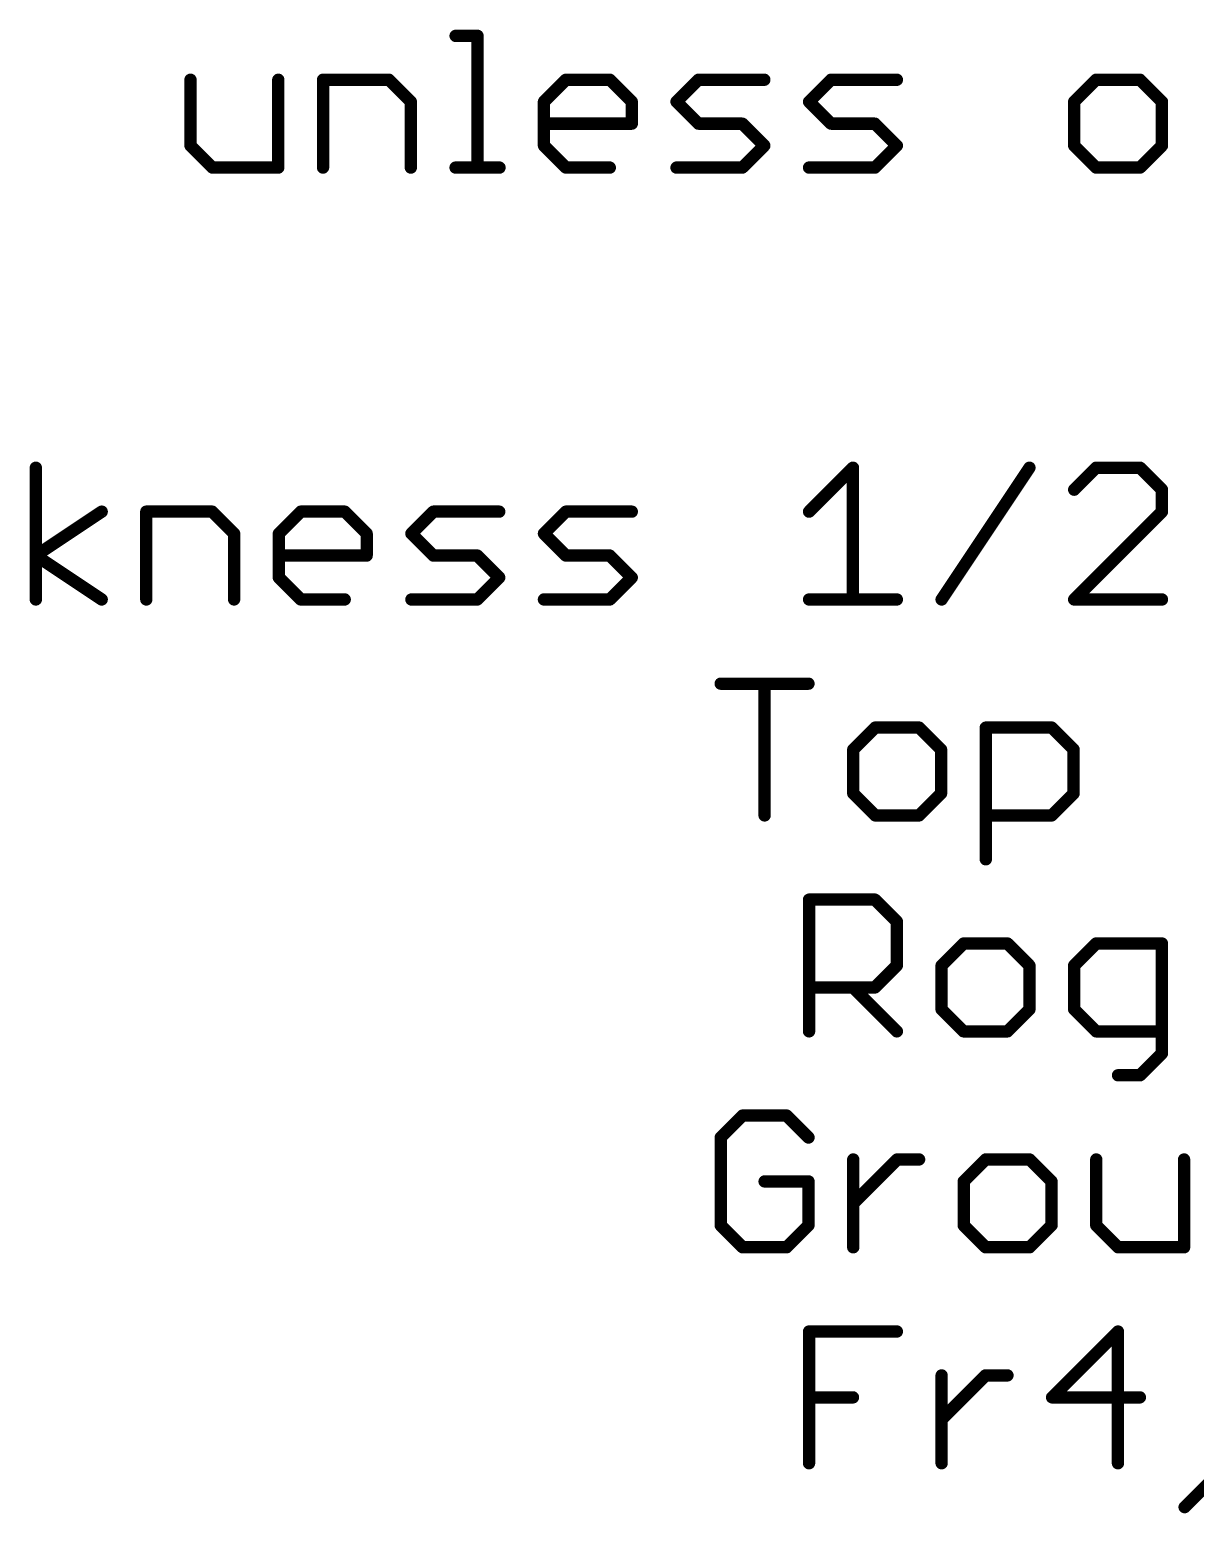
# Model space of a CAD drawing. Extents: x -1.41 to 8.41, y -3.01 to 3.01.
# Drawn here: x 3.132 to 3.699, y 1.534 to 2.255 of the extents above; entities that cross this region are included whole.
import ezdxf

# ---------------------------------------------------------------- set-up
doc = ezdxf.new("R2010")
doc.units = 0
doc.layers.add('52', color=253, linetype='CONTINUOUS')

msp = doc.modelspace()

# ---------------------------------------------------------------- linework, layer by layer
at = {"layer": '52', "const_width": 0.006}
for points in [[(3.339177, 2.252055), (3.349852, 2.252055)], [(3.349852, 2.252055), (3.349852, 2.188)], [(3.210267, 2.230703), (3.210267, 2.198676)], [(3.25297, 2.188), (3.25297, 2.230703)], [(3.274722, 2.188), (3.274722, 2.230703)], [(3.274722, 2.230703), (3.306749, 2.230703)], [(3.306749, 2.230703), (3.317425, 2.220027)], [(3.382147, 2.220027), (3.392822, 2.230703)], [(3.392822, 2.230703), (3.414174, 2.230703)], [(3.414174, 2.230703), (3.42485, 2.220027)], [(3.446602, 2.220027), (3.457277, 2.230703)], [(3.457277, 2.230703), (3.489305, 2.230703)], [(3.511057, 2.220027), (3.521732, 2.230703)], [(3.521732, 2.230703), (3.55376, 2.230703)], [(3.650642, 2.230703), (3.639967, 2.220027)], [(3.671994, 2.230703), (3.650642, 2.230703)], [(3.68267, 2.220027), (3.671994, 2.230703)], [(3.317425, 2.220027), (3.317425, 2.188)], [(3.382147, 2.198676), (3.382147, 2.220027)], [(3.42485, 2.220027), (3.42485, 2.209352)], [(3.457277, 2.209352), (3.446602, 2.220027)], [(3.521732, 2.209352), (3.511057, 2.220027)], [(3.639967, 2.220027), (3.639967, 2.198676)], [(3.68267, 2.198676), (3.68267, 2.220027)], [(3.42485, 2.209352), (3.382147, 2.209352)], [(3.478629, 2.209352), (3.457277, 2.209352)], [(3.489305, 2.198676), (3.478629, 2.209352)], [(3.543084, 2.209352), (3.521732, 2.209352)], [(3.55376, 2.198676), (3.543084, 2.209352)], [(3.210267, 2.198676), (3.220943, 2.188)], [(3.392822, 2.188), (3.382147, 2.198676)], [(3.478629, 2.188), (3.489305, 2.198676)], [(3.543084, 2.188), (3.55376, 2.198676)], [(3.639967, 2.198676), (3.650642, 2.188)], [(3.671994, 2.188), (3.68267, 2.198676)], [(3.220943, 2.188), (3.25297, 2.188)], [(3.339177, 2.188), (3.360528, 2.188)], [(3.414174, 2.188), (3.392822, 2.188)], [(3.446602, 2.188), (3.478629, 2.188)], [(3.511057, 2.188), (3.543084, 2.188)], [(3.650642, 2.188), (3.671994, 2.188)], [(3.135069, 1.978), (3.135069, 2.042055)], [(3.511057, 2.020703), (3.532408, 2.042055)], [(3.532408, 2.042055), (3.532408, 1.978)], [(3.575512, 1.978), (3.618215, 2.042055)], [(3.650642, 2.042055), (3.639967, 2.031379)], [(3.671994, 2.042055), (3.650642, 2.042055)], [(3.68267, 2.031379), (3.671994, 2.042055)], [(3.68267, 2.020703), (3.68267, 2.031379)], [(3.135069, 1.999352), (3.167097, 2.020703)], [(3.188782, 1.978), (3.188782, 2.020703)], [(3.188782, 2.020703), (3.220809, 2.020703)], [(3.220809, 2.020703), (3.231485, 2.010027)], [(3.253237, 2.010027), (3.263913, 2.020703)], [(3.263913, 2.020703), (3.285264, 2.020703)], [(3.285264, 2.020703), (3.29594, 2.010027)], [(3.317692, 2.010027), (3.328367, 2.020703)], [(3.328367, 2.020703), (3.360395, 2.020703)], [(3.382147, 2.010027), (3.392822, 2.020703)], [(3.392822, 2.020703), (3.42485, 2.020703)], [(3.639967, 1.978), (3.68267, 2.020703)], [(3.231485, 2.010027), (3.231485, 1.978)], [(3.253237, 1.988676), (3.253237, 2.010027)], [(3.29594, 2.010027), (3.29594, 1.999352)], [(3.328367, 1.999352), (3.317692, 2.010027)], [(3.392822, 1.999352), (3.382147, 2.010027)], [(3.167097, 1.978), (3.135069, 1.999352)], [(3.29594, 1.999352), (3.253237, 1.999352)], [(3.349719, 1.999352), (3.328367, 1.999352)], [(3.360395, 1.988676), (3.349719, 1.999352)], [(3.414174, 1.999352), (3.392822, 1.999352)], [(3.42485, 1.988676), (3.414174, 1.999352)], [(3.263913, 1.978), (3.253237, 1.988676)], [(3.349719, 1.978), (3.360395, 1.988676)], [(3.414174, 1.978), (3.42485, 1.988676)], [(3.285264, 1.978), (3.263913, 1.978)], [(3.317692, 1.978), (3.349719, 1.978)], [(3.382147, 1.978), (3.414174, 1.978)], [(3.511057, 1.978), (3.55376, 1.978)], [(3.68267, 1.978), (3.639967, 1.978)], [(3.468087, 1.937055), (3.51079, 1.937055)], [(3.489438, 1.873), (3.489438, 1.937055)], [(3.543217, 1.915703), (3.532542, 1.905027)], [(3.564569, 1.915703), (3.543217, 1.915703)], [(3.575245, 1.905027), (3.564569, 1.915703)], [(3.596997, 1.851648), (3.596997, 1.915703)], [(3.596997, 1.915703), (3.629024, 1.915703)], [(3.629024, 1.915703), (3.6397, 1.905027)], [(3.532542, 1.905027), (3.532542, 1.883676)], [(3.575245, 1.883676), (3.575245, 1.905027)], [(3.6397, 1.905027), (3.6397, 1.883676)], [(3.532542, 1.883676), (3.543217, 1.873)], [(3.564569, 1.873), (3.575245, 1.883676)], [(3.6397, 1.883676), (3.629024, 1.873)], [(3.543217, 1.873), (3.564569, 1.873)], [(3.629024, 1.873), (3.596997, 1.873)], [(3.511057, 1.768), (3.511057, 1.832055)], [(3.511057, 1.832055), (3.543084, 1.832055)], [(3.543084, 1.832055), (3.55376, 1.821379)], [(3.55376, 1.821379), (3.55376, 1.800027)], [(3.586187, 1.810703), (3.575512, 1.800027)], [(3.607539, 1.810703), (3.586187, 1.810703)], [(3.618215, 1.800027), (3.607539, 1.810703)], [(3.650642, 1.810703), (3.639967, 1.800027)], [(3.68267, 1.810703), (3.650642, 1.810703)], [(3.68267, 1.757324), (3.68267, 1.810703)], [(3.55376, 1.800027), (3.543084, 1.789352)], [(3.575512, 1.800027), (3.575512, 1.778676)], [(3.618215, 1.778676), (3.618215, 1.800027)], [(3.639967, 1.800027), (3.639967, 1.778676)], [(3.543084, 1.789352), (3.511057, 1.789352)], [(3.532408, 1.789352), (3.55376, 1.768)], [(3.575512, 1.778676), (3.586187, 1.768)], [(3.607539, 1.768), (3.618215, 1.778676)], [(3.639967, 1.778676), (3.650642, 1.768)], [(3.586187, 1.768), (3.607539, 1.768)], [(3.650642, 1.768), (3.68267, 1.768)], [(3.671994, 1.746648), (3.68267, 1.757324)], [(3.661318, 1.746648), (3.671994, 1.746648)], [(3.478762, 1.727055), (3.468087, 1.716379)], [(3.500114, 1.727055), (3.478762, 1.727055)], [(3.51079, 1.716379), (3.500114, 1.727055)], [(3.468087, 1.716379), (3.468087, 1.673676)], [(3.532542, 1.663), (3.532542, 1.705703)], [(3.532542, 1.684352), (3.553893, 1.705703)], [(3.553893, 1.705703), (3.564569, 1.705703)], [(3.59693, 1.705703), (3.586254, 1.695027)], [(3.618281, 1.705703), (3.59693, 1.705703)], [(3.628957, 1.695027), (3.618281, 1.705703)], [(3.650709, 1.705703), (3.650709, 1.673676)], [(3.693412, 1.663), (3.693412, 1.705703)], [(3.51079, 1.695027), (3.489438, 1.695027)], [(3.51079, 1.673676), (3.51079, 1.695027)], [(3.586254, 1.695027), (3.586254, 1.673676)], [(3.628957, 1.673676), (3.628957, 1.695027)], [(3.468087, 1.673676), (3.478762, 1.663)], [(3.500114, 1.663), (3.51079, 1.673676)], [(3.586254, 1.673676), (3.59693, 1.663)], [(3.618281, 1.663), (3.628957, 1.673676)], [(3.650709, 1.673676), (3.661385, 1.663)], [(3.478762, 1.663), (3.500114, 1.663)], [(3.59693, 1.663), (3.618281, 1.663)], [(3.661385, 1.663), (3.693412, 1.663)], [(3.511057, 1.558), (3.511057, 1.622055)], [(3.511057, 1.622055), (3.55376, 1.622055)], [(3.661251, 1.622055), (3.629224, 1.590027)], [(3.661251, 1.558), (3.661251, 1.622055)], [(3.575512, 1.558), (3.575512, 1.600703)], [(3.575512, 1.579352), (3.596863, 1.600703)], [(3.596863, 1.600703), (3.607539, 1.600703)], [(3.511057, 1.590027), (3.532408, 1.590027)], [(3.629224, 1.590027), (3.671927, 1.590027)], [(3.693679, 1.536648), (3.715031, 1.558)]]:
    msp.add_lwpolyline(points, dxfattribs=at)
at = {"layer": '52', "const_width": 0.003}
for points in [[(3.339177, 2.253555, 1), (3.339177, 2.250555)], [(3.351352, 2.252055, 1), (3.348352, 2.252055)], [(3.349852, 2.250555, 1), (3.349852, 2.253555)], [(3.211767, 2.230703, 1), (3.208767, 2.230703)], [(3.25447, 2.230703, 1), (3.25147, 2.230703)], [(3.276222, 2.230703, 1), (3.273222, 2.230703)], [(3.274722, 2.232203, 1), (3.274722, 2.229203)], [(3.30781, 2.231764, 1), (3.305688, 2.229642)], [(3.306749, 2.229203, 1), (3.306749, 2.232203)], [(3.392822, 2.232203, 1), (3.392822, 2.229203)], [(3.393883, 2.229642, 1), (3.391762, 2.231764)], [(3.415235, 2.231764, 1), (3.413113, 2.229642)], [(3.414174, 2.229203, 1), (3.414174, 2.232203)], [(3.457277, 2.232203, 1), (3.457277, 2.229203)], [(3.458338, 2.229642, 1), (3.456217, 2.231764)], [(3.489305, 2.229203, 1), (3.489305, 2.232203)], [(3.521732, 2.232203, 1), (3.521732, 2.229203)], [(3.522793, 2.229642, 1), (3.520672, 2.231764)], [(3.55376, 2.229203, 1), (3.55376, 2.232203)], [(3.650642, 2.232203, 1), (3.650642, 2.229203)], [(3.651703, 2.229642, 1), (3.649582, 2.231764)], [(3.673055, 2.231764, 1), (3.670933, 2.229642)], [(3.671994, 2.229203, 1), (3.671994, 2.232203)], [(3.318925, 2.220027, 1), (3.315925, 2.220027)], [(3.316364, 2.218967, 1), (3.318486, 2.221088)], [(3.383647, 2.220027, 1), (3.380647, 2.220027)], [(3.381086, 2.221088, 1), (3.383207, 2.218967)], [(3.42635, 2.220027, 1), (3.42335, 2.220027)], [(3.423789, 2.218967, 1), (3.425911, 2.221088)], [(3.447662, 2.221088, 1), (3.445541, 2.218967)], [(3.445541, 2.221088, 1), (3.447662, 2.218967)], [(3.512117, 2.221088, 1), (3.509996, 2.218967)], [(3.509996, 2.221088, 1), (3.512117, 2.218967)], [(3.641467, 2.220027, 1), (3.638467, 2.220027)], [(3.638906, 2.221088, 1), (3.641027, 2.218967)], [(3.68417, 2.220027, 1), (3.68117, 2.220027)], [(3.681609, 2.218967, 1), (3.68373, 2.221088)], [(3.382147, 2.210852, 1), (3.382147, 2.207852)], [(3.42335, 2.209352, 1), (3.42635, 2.209352)], [(3.42485, 2.207852, 1), (3.42485, 2.210852)], [(3.457277, 2.210852, 1), (3.457277, 2.207852)], [(3.456217, 2.208291, 1), (3.458338, 2.210412)], [(3.47969, 2.210412, 1), (3.477568, 2.208291)], [(3.478629, 2.207852, 1), (3.478629, 2.210852)], [(3.521732, 2.210852, 1), (3.521732, 2.207852)], [(3.520672, 2.208291, 1), (3.522793, 2.210412)], [(3.544145, 2.210412, 1), (3.542023, 2.208291)], [(3.543084, 2.207852, 1), (3.543084, 2.210852)], [(3.211328, 2.199736, 1), (3.209206, 2.197615)], [(3.383207, 2.199736, 1), (3.381086, 2.197615)], [(3.490366, 2.197615, 1), (3.488244, 2.199736)], [(3.488244, 2.197615, 1), (3.490366, 2.199736)], [(3.55482, 2.197615, 1), (3.552699, 2.199736)], [(3.552699, 2.197615, 1), (3.554821, 2.199736)], [(3.641027, 2.199736, 1), (3.638906, 2.197615)], [(3.68373, 2.197615, 1), (3.681609, 2.199736)], [(3.208767, 2.198676, 1), (3.211767, 2.198676)], [(3.380647, 2.198676, 1), (3.383647, 2.198676)], [(3.638467, 2.198676, 1), (3.641467, 2.198676)], [(3.68117, 2.198676, 1), (3.68417, 2.198676)], [(3.220943, 2.1895, 1), (3.220943, 2.1865)], [(3.219882, 2.186939, 1), (3.222003, 2.189061)], [(3.25147, 2.188, 1), (3.25447, 2.188)], [(3.25297, 2.1865, 1), (3.25297, 2.1895)], [(3.273222, 2.188, 1), (3.276222, 2.188)], [(3.315925, 2.188, 1), (3.318925, 2.188)], [(3.339177, 2.1895, 1), (3.339177, 2.1865)], [(3.348352, 2.188, 1), (3.351352, 2.188)], [(3.360528, 2.1865, 1), (3.360528, 2.1895)], [(3.392822, 2.1895, 1), (3.392822, 2.1865)], [(3.391762, 2.186939, 1), (3.393883, 2.189061)], [(3.414174, 2.1865, 1), (3.414174, 2.1895)], [(3.446602, 2.1895, 1), (3.446602, 2.1865)], [(3.477568, 2.189061, 1), (3.47969, 2.186939)], [(3.478629, 2.1865, 1), (3.478629, 2.1895)], [(3.511057, 2.1895, 1), (3.511057, 2.1865)], [(3.542023, 2.189061, 1), (3.544145, 2.186939)], [(3.543084, 2.1865, 1), (3.543084, 2.1895)], [(3.650642, 2.1895, 1), (3.650642, 2.1865)], [(3.649582, 2.186939, 1), (3.651703, 2.189061)], [(3.670933, 2.189061, 1), (3.673055, 2.186939)], [(3.671994, 2.1865, 1), (3.671994, 2.1895)], [(3.136569, 2.042055, 1), (3.133569, 2.042055)], [(3.533908, 2.042055, 1), (3.530908, 2.042055)], [(3.533469, 2.040994, 1), (3.531348, 2.043115)], [(3.619463, 2.041223, 1), (3.616967, 2.042887)], [(3.650642, 2.043555, 1), (3.650642, 2.040555)], [(3.651703, 2.040994, 1), (3.649582, 2.043115)], [(3.673055, 2.043115, 1), (3.670933, 2.040994)], [(3.671994, 2.040555, 1), (3.671994, 2.043555)], [(3.68417, 2.031379, 1), (3.68117, 2.031379)], [(3.638906, 2.03244, 1), (3.641027, 2.030318)], [(3.681609, 2.030318, 1), (3.68373, 2.03244)], [(3.167929, 2.019455, 1), (3.166265, 2.021951)], [(3.190282, 2.020703, 1), (3.187282, 2.020703)], [(3.188782, 2.022203, 1), (3.188782, 2.019203)], [(3.22187, 2.021764, 1), (3.219749, 2.019642)], [(3.220809, 2.019203, 1), (3.220809, 2.022203)], [(3.263913, 2.022203, 1), (3.263913, 2.019203)], [(3.264973, 2.019642, 1), (3.262852, 2.021764)], [(3.286325, 2.021764, 1), (3.284203, 2.019642)], [(3.285264, 2.019203, 1), (3.285264, 2.022203)], [(3.328367, 2.022203, 1), (3.328367, 2.019203)], [(3.329428, 2.019642, 1), (3.327307, 2.021764)], [(3.360395, 2.019203, 1), (3.360395, 2.022203)], [(3.392822, 2.022203, 1), (3.392822, 2.019203)], [(3.393883, 2.019642, 1), (3.391762, 2.021764)], [(3.42485, 2.019203, 1), (3.42485, 2.022203)], [(3.509996, 2.021764, 1), (3.512117, 2.019642)], [(3.68117, 2.020703, 1), (3.68417, 2.020703)], [(3.68373, 2.019642, 1), (3.681609, 2.021764)], [(3.232985, 2.010027, 1), (3.229985, 2.010027)], [(3.254737, 2.010027, 1), (3.251737, 2.010027)], [(3.29744, 2.010027, 1), (3.29444, 2.010027)], [(3.318752, 2.011088, 1), (3.316631, 2.008967)], [(3.383207, 2.011088, 1), (3.381086, 2.008967)], [(3.230424, 2.008967, 1), (3.232546, 2.011088)], [(3.252176, 2.011088, 1), (3.254298, 2.008967)], [(3.294879, 2.008967, 1), (3.297001, 2.011088)], [(3.316631, 2.011088, 1), (3.318752, 2.008967)], [(3.381086, 2.011088, 1), (3.383207, 2.008967)], [(3.135901, 2.0006, 1), (3.134237, 1.998103)], [(3.134237, 2.0006, 1), (3.135901, 1.998103)], [(3.253237, 2.000852, 1), (3.253237, 1.997852)], [(3.29444, 1.999352, 1), (3.29744, 1.999352)], [(3.29594, 1.997852, 1), (3.29594, 2.000852)], [(3.328367, 2.000852, 1), (3.328367, 1.997852)], [(3.327307, 1.998291, 1), (3.329428, 2.000412)], [(3.35078, 2.000412, 1), (3.348658, 1.998291)], [(3.349719, 1.997852, 1), (3.349719, 2.000852)], [(3.392822, 2.000852, 1), (3.392822, 1.997852)], [(3.391762, 1.998291, 1), (3.393883, 2.000412)], [(3.415235, 2.000412, 1), (3.413113, 1.998291)], [(3.414174, 1.997852, 1), (3.414174, 2.000852)], [(3.254297, 1.989736, 1), (3.252176, 1.987615)], [(3.361456, 1.987615, 1), (3.359334, 1.989736)], [(3.359334, 1.987615, 1), (3.361456, 1.989736)], [(3.425911, 1.987615, 1), (3.423789, 1.989736)], [(3.423789, 1.987615, 1), (3.425911, 1.989736)], [(3.251737, 1.988676, 1), (3.254737, 1.988676)], [(3.133569, 1.978, 1), (3.136569, 1.978)], [(3.166265, 1.976752, 1), (3.167929, 1.979248)], [(3.187282, 1.978, 1), (3.190282, 1.978)], [(3.229985, 1.978, 1), (3.232985, 1.978)], [(3.263913, 1.9795, 1), (3.263913, 1.9765)], [(3.262852, 1.976939, 1), (3.264973, 1.979061)], [(3.285264, 1.9765, 1), (3.285264, 1.9795)], [(3.317692, 1.9795, 1), (3.317692, 1.9765)], [(3.348658, 1.979061, 1), (3.35078, 1.976939)], [(3.349719, 1.9765, 1), (3.349719, 1.9795)], [(3.382147, 1.9795, 1), (3.382147, 1.9765)], [(3.413113, 1.979061, 1), (3.415235, 1.976939)], [(3.414174, 1.9765, 1), (3.414174, 1.9795)], [(3.511057, 1.9795, 1), (3.511057, 1.9765)], [(3.530908, 1.978, 1), (3.533908, 1.978)], [(3.55376, 1.9765, 1), (3.55376, 1.9795)], [(3.574264, 1.978832, 1), (3.57676, 1.977168)], [(3.638906, 1.979061, 1), (3.641027, 1.976939)], [(3.639967, 1.9795, 1), (3.639967, 1.9765)], [(3.68267, 1.9765, 1), (3.68267, 1.9795)], [(3.468087, 1.938555, 1), (3.468087, 1.935555)], [(3.490938, 1.937055, 1), (3.487938, 1.937055)], [(3.51079, 1.935555, 1), (3.51079, 1.938555)], [(3.543217, 1.917203, 1), (3.543217, 1.914203)], [(3.544278, 1.914642, 1), (3.542157, 1.916764)], [(3.56563, 1.916764, 1), (3.563508, 1.914642)], [(3.564569, 1.914203, 1), (3.564569, 1.917203)], [(3.598497, 1.915703, 1), (3.595497, 1.915703)], [(3.596997, 1.917203, 1), (3.596997, 1.914203)], [(3.630085, 1.916764, 1), (3.627963, 1.914642)], [(3.629024, 1.914203, 1), (3.629024, 1.917203)], [(3.534042, 1.905027, 1), (3.531042, 1.905027)], [(3.531481, 1.906088, 1), (3.533602, 1.903967)], [(3.576745, 1.905027, 1), (3.573745, 1.905027)], [(3.574184, 1.903967, 1), (3.576305, 1.906088)], [(3.6412, 1.905027, 1), (3.6382, 1.905027)], [(3.638639, 1.903967, 1), (3.64076, 1.906088)], [(3.533602, 1.884736, 1), (3.531481, 1.882615)], [(3.531042, 1.883676, 1), (3.534042, 1.883676)], [(3.573745, 1.883676, 1), (3.576745, 1.883676)], [(3.576305, 1.882615, 1), (3.574184, 1.884736)], [(3.6382, 1.883676, 1), (3.6412, 1.883676)], [(3.64076, 1.882615, 1), (3.638639, 1.884736)], [(3.543217, 1.8745, 1), (3.543217, 1.8715)], [(3.564569, 1.8715, 1), (3.564569, 1.8745)], [(3.596997, 1.8745, 1), (3.596997, 1.8715)], [(3.629024, 1.8715, 1), (3.629024, 1.8745)], [(3.487938, 1.873, 1), (3.490938, 1.873)], [(3.542157, 1.871939, 1), (3.544278, 1.874061)], [(3.563508, 1.874061, 1), (3.56563, 1.871939)], [(3.627963, 1.874061, 1), (3.630085, 1.871939)], [(3.595497, 1.851648, 1), (3.598497, 1.851648)], [(3.512557, 1.832055, 1), (3.509557, 1.832055)], [(3.511057, 1.833555, 1), (3.511057, 1.830555)], [(3.544145, 1.833115, 1), (3.542023, 1.830994)], [(3.543084, 1.830555, 1), (3.543084, 1.833555)], [(3.55526, 1.821379, 1), (3.55226, 1.821379)], [(3.552699, 1.820318, 1), (3.55482, 1.82244)], [(3.586187, 1.812203, 1), (3.586187, 1.809203)], [(3.587248, 1.809642, 1), (3.585127, 1.811764)], [(3.6086, 1.811764, 1), (3.606478, 1.809642)], [(3.607539, 1.809203, 1), (3.607539, 1.812203)], [(3.650642, 1.812203, 1), (3.650642, 1.809203)], [(3.651703, 1.809642, 1), (3.649582, 1.811764)], [(3.68417, 1.810703, 1), (3.68117, 1.810703)], [(3.68267, 1.809203, 1), (3.68267, 1.812203)], [(3.55226, 1.800027, 1), (3.55526, 1.800027)], [(3.554821, 1.798967, 1), (3.552699, 1.801088)], [(3.577012, 1.800027, 1), (3.574012, 1.800027)], [(3.574451, 1.801088, 1), (3.576572, 1.798967)], [(3.619715, 1.800027, 1), (3.616715, 1.800027)], [(3.617154, 1.798967, 1), (3.619275, 1.801088)], [(3.641467, 1.800027, 1), (3.638467, 1.800027)], [(3.638906, 1.801088, 1), (3.641027, 1.798967)], [(3.511057, 1.790852, 1), (3.511057, 1.787852)], [(3.533469, 1.790412, 1), (3.531348, 1.788291)], [(3.542023, 1.790412, 1), (3.544145, 1.788291)], [(3.543084, 1.787852, 1), (3.543084, 1.790852)], [(3.576572, 1.779736, 1), (3.574451, 1.777615)], [(3.574012, 1.778676, 1), (3.577012, 1.778676)], [(3.616715, 1.778676, 1), (3.619715, 1.778676)], [(3.619275, 1.777615, 1), (3.617154, 1.779736)], [(3.641027, 1.779736, 1), (3.638906, 1.777615)], [(3.638467, 1.778676, 1), (3.641467, 1.778676)], [(3.509557, 1.768, 1), (3.512557, 1.768)], [(3.552699, 1.766939, 1), (3.55482, 1.769061)], [(3.586187, 1.7695, 1), (3.586187, 1.7665)], [(3.585127, 1.766939, 1), (3.587248, 1.769061)], [(3.606478, 1.769061, 1), (3.6086, 1.766939)], [(3.607539, 1.7665, 1), (3.607539, 1.7695)], [(3.650642, 1.7695, 1), (3.650642, 1.7665)], [(3.649582, 1.766939, 1), (3.651703, 1.769061)], [(3.68267, 1.7665, 1), (3.68267, 1.7695)], [(3.68373, 1.756264, 1), (3.681609, 1.758385)], [(3.68117, 1.757324, 1), (3.68417, 1.757324)], [(3.661318, 1.748148, 1), (3.661318, 1.745148)], [(3.670933, 1.747709, 1), (3.673055, 1.745588)], [(3.671994, 1.745148, 1), (3.671994, 1.748148)], [(3.478762, 1.728555, 1), (3.478762, 1.725555)], [(3.479823, 1.725994, 1), (3.477702, 1.728115)], [(3.501175, 1.728115, 1), (3.499053, 1.725994)], [(3.500114, 1.725555, 1), (3.500114, 1.728555)], [(3.467026, 1.71744, 1), (3.469147, 1.715318)], [(3.469587, 1.716379, 1), (3.466587, 1.716379)], [(3.509729, 1.715318, 1), (3.511851, 1.71744)], [(3.534042, 1.705703, 1), (3.531042, 1.705703)], [(3.553893, 1.707203, 1), (3.553893, 1.704203)], [(3.554954, 1.704642, 1), (3.552833, 1.706764)], [(3.564569, 1.704203, 1), (3.564569, 1.707203)], [(3.59693, 1.707203, 1), (3.59693, 1.704203)], [(3.597991, 1.704642, 1), (3.595869, 1.706764)], [(3.619342, 1.706764, 1), (3.617221, 1.704642)], [(3.618281, 1.704203, 1), (3.618281, 1.707203)], [(3.652209, 1.705703, 1), (3.649209, 1.705703)], [(3.694912, 1.705703, 1), (3.691912, 1.705703)], [(3.489438, 1.696527, 1), (3.489438, 1.693527)], [(3.51229, 1.695027, 1), (3.50929, 1.695027)], [(3.51079, 1.693527, 1), (3.51079, 1.696527)], [(3.587754, 1.695027, 1), (3.584754, 1.695027)], [(3.585194, 1.696088, 1), (3.587315, 1.693967)], [(3.630457, 1.695027, 1), (3.627457, 1.695027)], [(3.627897, 1.693967, 1), (3.630018, 1.696088)], [(3.531481, 1.685412, 1), (3.533602, 1.683291)], [(3.469147, 1.674736, 1), (3.467026, 1.672615)], [(3.466587, 1.673676, 1), (3.469587, 1.673676)], [(3.50929, 1.673676, 1), (3.51229, 1.673676)], [(3.511851, 1.672615, 1), (3.509729, 1.674736)], [(3.584754, 1.673676, 1), (3.587754, 1.673676)], [(3.587315, 1.674736, 1), (3.585194, 1.672615)], [(3.627457, 1.673676, 1), (3.630457, 1.673676)], [(3.630018, 1.672615, 1), (3.627897, 1.674736)], [(3.65177, 1.674736, 1), (3.649648, 1.672615)], [(3.649209, 1.673676, 1), (3.652209, 1.673676)], [(3.478762, 1.6645, 1), (3.478762, 1.6615)], [(3.477702, 1.661939, 1), (3.479823, 1.664061)], [(3.499053, 1.664061, 1), (3.501175, 1.661939)], [(3.500114, 1.6615, 1), (3.500114, 1.6645)], [(3.531042, 1.663, 1), (3.534042, 1.663)], [(3.59693, 1.6645, 1), (3.59693, 1.6615)], [(3.595869, 1.661939, 1), (3.597991, 1.664061)], [(3.617221, 1.664061, 1), (3.619342, 1.661939)], [(3.618281, 1.6615, 1), (3.618281, 1.6645)], [(3.661385, 1.6645, 1), (3.661385, 1.6615)], [(3.660324, 1.661939, 1), (3.662446, 1.664061)], [(3.691912, 1.663, 1), (3.694912, 1.663)], [(3.693412, 1.6615, 1), (3.693412, 1.6645)], [(3.512557, 1.622055, 1), (3.509557, 1.622055)], [(3.511057, 1.623555, 1), (3.511057, 1.620555)], [(3.55376, 1.620555, 1), (3.55376, 1.623555)], [(3.662751, 1.622055, 1), (3.659751, 1.622055)], [(3.662312, 1.620994, 1), (3.660191, 1.623115)], [(3.577012, 1.600703, 1), (3.574012, 1.600703)], [(3.596863, 1.602203, 1), (3.596863, 1.599203)], [(3.597924, 1.599642, 1), (3.595803, 1.601764)], [(3.607539, 1.599203, 1), (3.607539, 1.602203)], [(3.511057, 1.591527, 1), (3.511057, 1.588527)], [(3.532408, 1.588527, 1), (3.532408, 1.591527)], [(3.629224, 1.591527, 1), (3.629224, 1.588527)], [(3.628164, 1.591088, 1), (3.630285, 1.588967)], [(3.671927, 1.588527, 1), (3.671927, 1.591527)], [(3.574451, 1.580412, 1), (3.576572, 1.578291)], [(3.509557, 1.558, 1), (3.512557, 1.558)], [(3.574012, 1.558, 1), (3.577012, 1.558)], [(3.659751, 1.558, 1), (3.662751, 1.558)], [(3.692618, 1.537709, 1), (3.69474, 1.535588)]]:
    msp.add_lwpolyline(points, format="xyb", dxfattribs=at)

doc.saveas('drawing.dxf')
